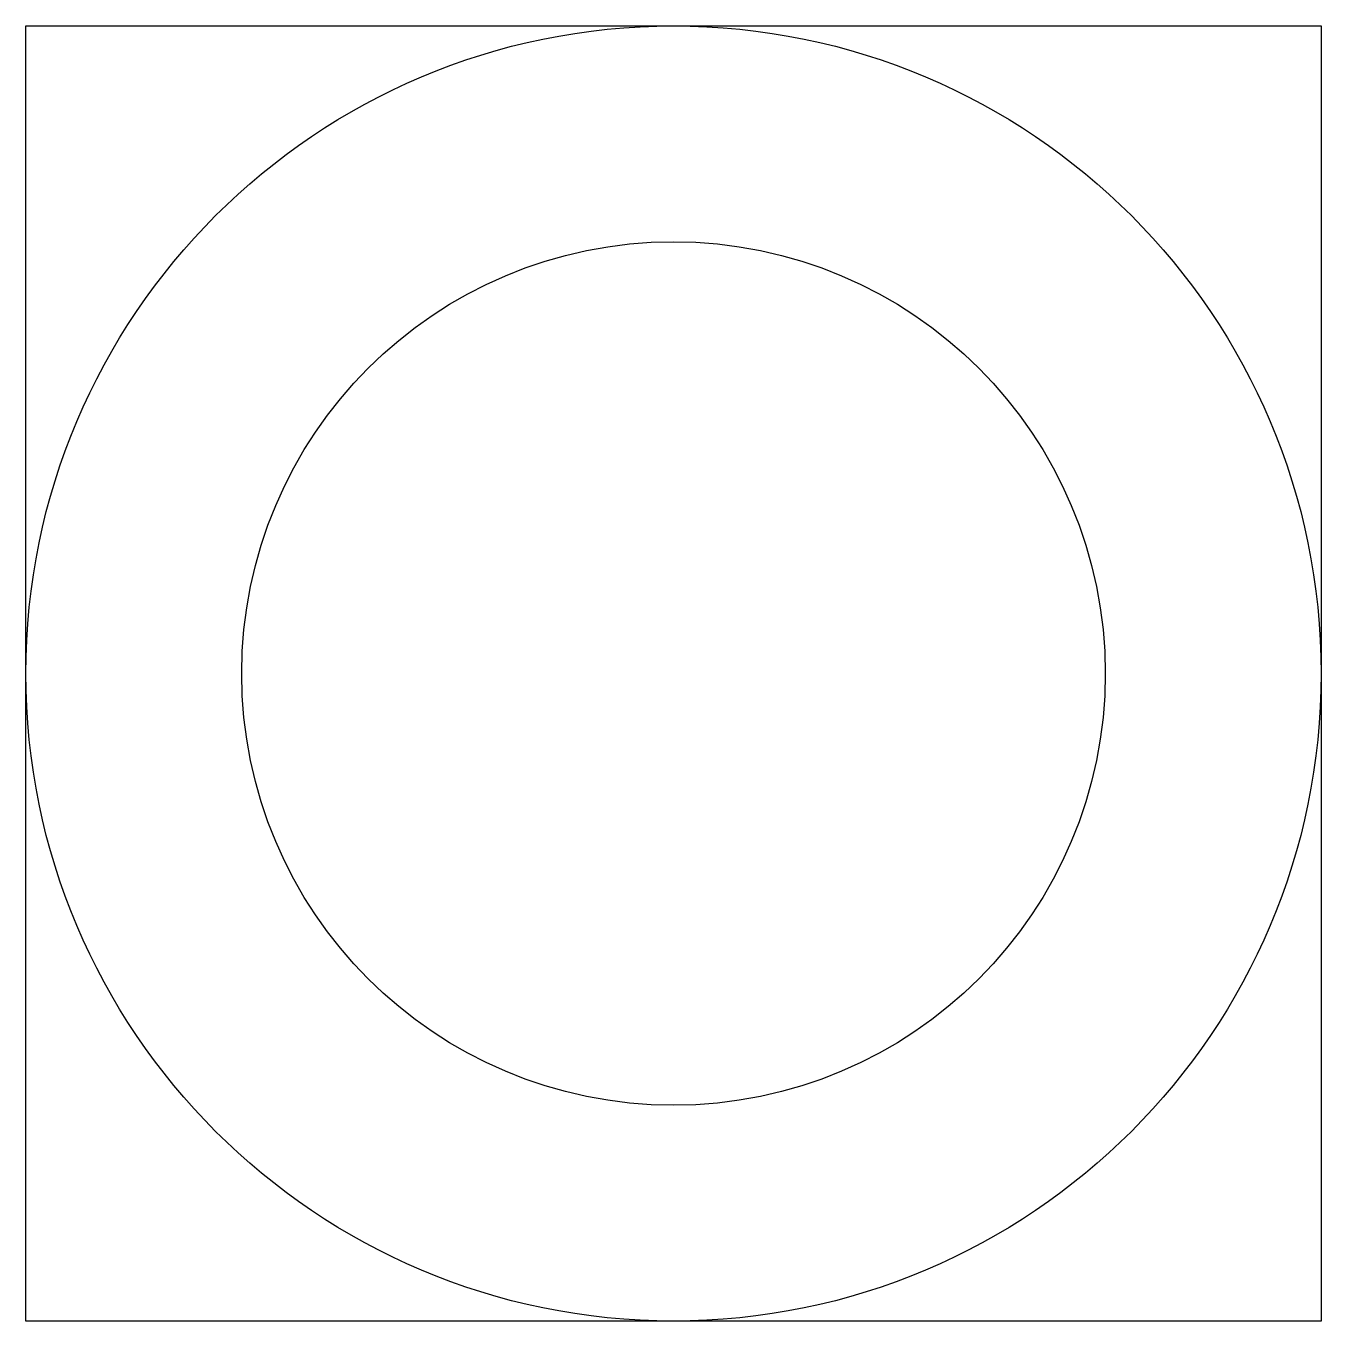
# Model space of a CAD drawing. Header units: millimetres. Extents: x -7.5 to 7.5, y -20 to -5.
import ezdxf

# ---------------------------------------------------------------- set-up
doc = ezdxf.new("R2010")
doc.units = ezdxf.units.MM
doc.layers.get('0').update_dxf_attribs({"linetype": 'CONTINUOUS'})

msp = doc.modelspace()

# ---------------------------------------------------------------- linework, layer by layer
msp.add_lwpolyline([(-7.5, -5), (7.5, -5), (7.5, -20), (-7.5, -20)], close=True)
for radius in [7.5, 5]:
    msp.add_circle((0, -12.5), radius)

doc.saveas('drawing.dxf')
